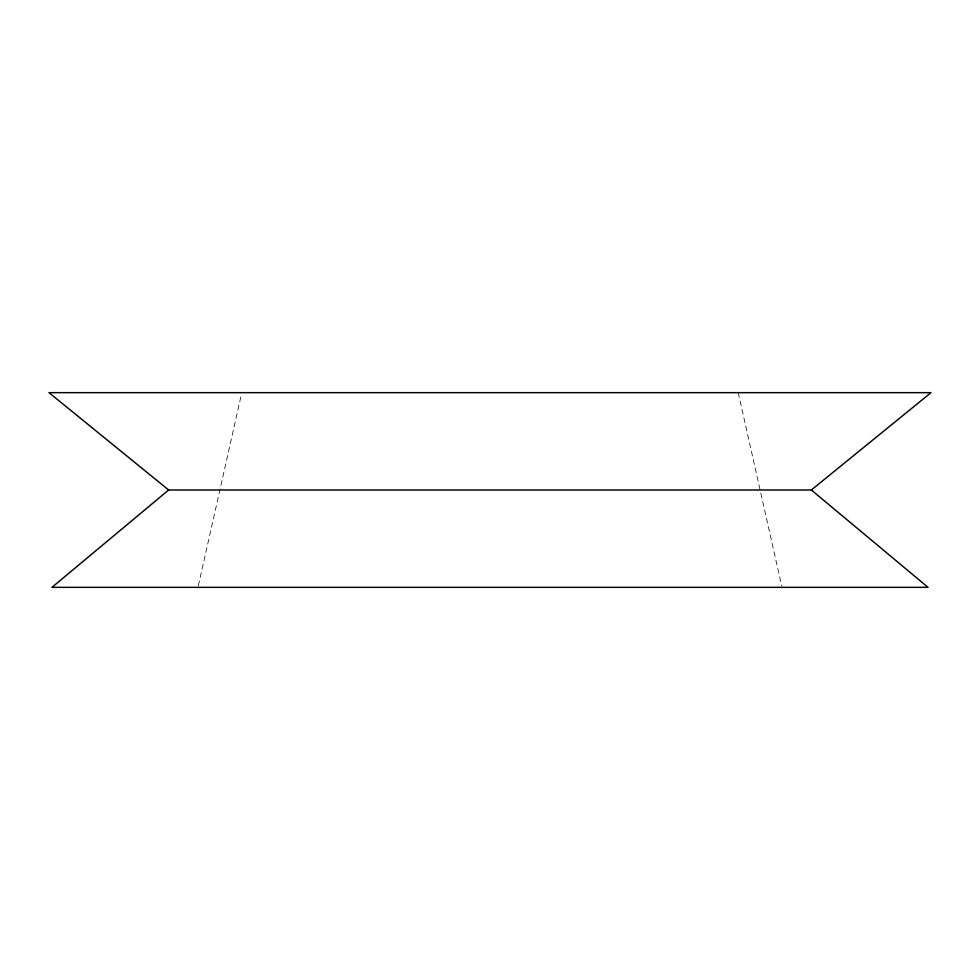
<?xml version="1.0" encoding="UTF-8"?>
<svg xmlns="http://www.w3.org/2000/svg" width="980" height="980" viewBox="0 0 980 980"><rect width="100%" height="100%" fill="white"/><g stroke="black" fill="none" stroke-linecap="round" stroke-linejoin="round"><path stroke-width="0.73" stroke-dasharray="4.9 3.68" d="M198.315 585.856L241.448 394.144M738.222 392.662L781.685 585.856"/><path stroke-width="1.47" d="M168.658 490L51.965 587.339L928.036 587.339L811.342 490L168.658 490L49 392.662L931 392.662L811.342 490"/></g></svg>
